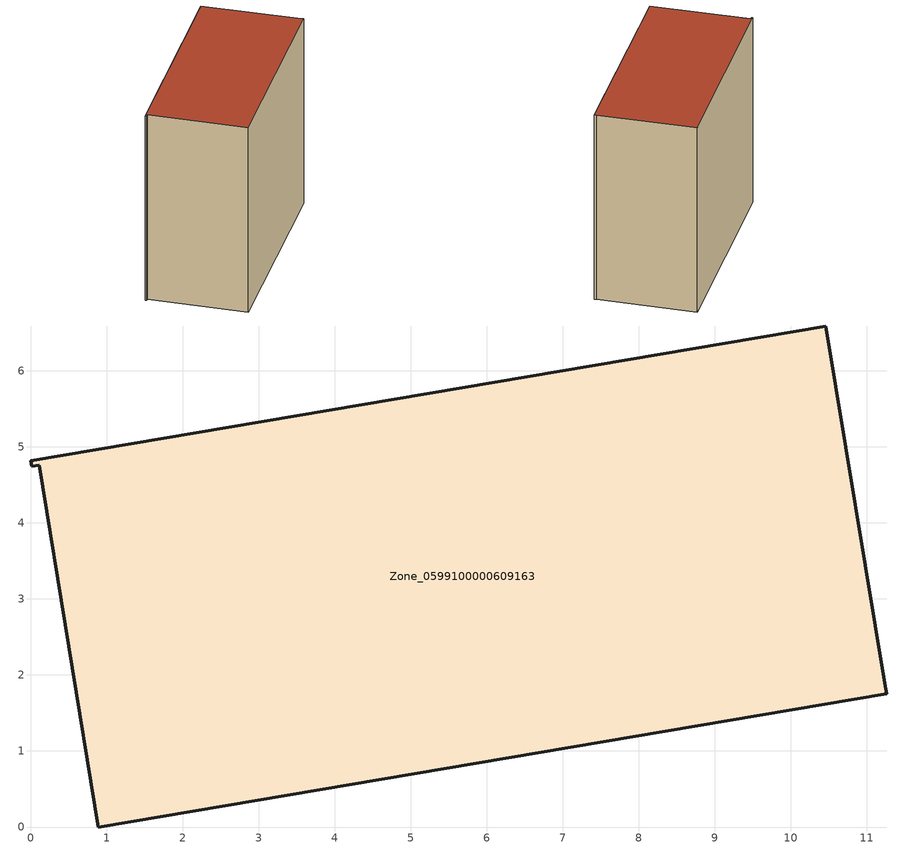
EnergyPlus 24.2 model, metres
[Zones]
Zone_0599100000609163
 floor ground (C_G): 0.11,4.76 0.01,4.74 0,4.82 10.46,6.59 11.24,1.85 11.26,1.75 0.89,0 z0
 wall outside (C_F): 10.46,6.59 0,4.82 0.01,4.74 0.11,4.76 0.89,0 11.26,1.75 11.24,1.85 10.46,6.59 z0:9.77
 roof outside (C_R): 11.26,1.75 11.24,1.85 10.46,6.59 0,4.82 0.01,4.74 0.11,4.76 0.89,0 z9.77
[BUILDING]
Pand.0599100000609163: North Axis=0; Terrain=City; Loads Convergence Tolerance Value=0.04; Temperature Convergence Tolerance Value=0.4; Solar Distribution=FullExterior; Maximum Number of Warmup Days=25; Minimum Number of Warmup Days=1
[Site:Location]
Rotterdam.The.Hague.AP_ZH_NLD Design_Conditions: Latitude=51.96; Longitude=4.45; Time Zone=1; Elevation=-4.5
[SITE:GROUNDTEMPERATURE:BUILDINGSURFACE]
18, 18, 18, 18, 18, 18, 18, 18, 18, 18, 18, 18
[MATERIAL] Thermal Absorptance=0.9; Solar Absorptance=0.7; Visible Absorptance=0.7
Name | Roughness | Thickness | Conductivity | Density | Specific Heat
G.TI.1946 | MediumSmooth | 0.15 | 1 | 540 | 1210
F.TI.1946 | Rough | 0.3 | 0.857143 | 1920 | 840
R.TI.1946 | MediumRough | 0.2 | 0.1 | 1500 | 1000
[CONSTRUCTION]
C_G: G.TI.1946
C_F: F.TI.1946
C_R: R.TI.1946
[ZONE]
Zone_0599100000609163: Type=1; Multiplier=1; Ceiling Height=Autocalculate; Volume=Autocalculate; Floor Area=autocalculate; Part of Total Floor Area=Yes
[ZONEINFILTRATION:DESIGNFLOWRATE]
Infil_Zone_0599100000609163: Zone or ZoneList or Space or SpaceList=Zone_0599100000609163; Schedule=AlwaysOn; Design Flow Rate Calculation Method=Flow/Area; Flow Rate per Floor Area=0.003; Constant Term Coefficient=1; Temperature Term Coefficient=0; Velocity Term Coefficient=0; Velocity Squared Term Coefficient=0
[HVACTEMPLATE:ZONE:IDEALLOADSAIRSYSTEM]
Zone_0599100000609163: Maximum Heating Supply Air Temperature=50; Minimum Cooling Supply Air Temperature=13; Maximum Heating Supply Air Humidity Ratio=0.0156; Minimum Cooling Supply Air Humidity Ratio=0.0077; Heating Limit=NoLimit; Cooling Limit=NoLimit; Dehumidification Control Type=ConstantSensibleHeatRatio; Cooling Sensible Heat Ratio=0.7; Dehumidification Setpoint=60; Humidification Control Type=None; Humidification Setpoint=30; Outdoor Air Method=None; Outdoor Air Flow Rate per Person=0.00944; Outdoor Air Flow Rate per Zone Floor Area=0; Outdoor Air Flow Rate per Zone=0; Demand Controlled Ventilation Type=None; Outdoor Air Economizer Type=NoEconomizer; Heat Recovery Type=None; Sensible Heat Recovery Effectiveness=0.7; Latent Heat Recovery Effectiveness=0.65
[ZONECONTROL:THERMOSTAT]
ThermostatControl_Zone_0599100000609163: Zone or ZoneList=Zone_0599100000609163; Control Type Schedule=DualSetpointControlType; Control 1=Thermostat_Zone_0599100000609163; Temperature Difference Between Cutout And Setpoint=0
[THERMOSTATSETPOINT:DUALSETPOINT]
Thermostat_Zone_0599100000609163: Heating Setpoint Temperature Schedule=HeatingSetpoint_Zone_0599100000609163; Cooling Setpoint Temperature Schedule=CoolingSetpoint_Zone_0599100000609163
[SCHEDULE:COMPACT]
HeatingSetpoint_Zone_0599100000609163: Through: 12/31, For: AllDays, Until: 24:00, 21
CoolingSetpoint_Zone_0599100000609163: Through: 12/31, For: AllDays, Until: 24:00, 24
DualSetpointControlType: Through: 12/31, For: AllDays, Until: 24:00, 4
AlwaysOn: Through: 12/31, For: AllDays, Until: 24:00, 1
